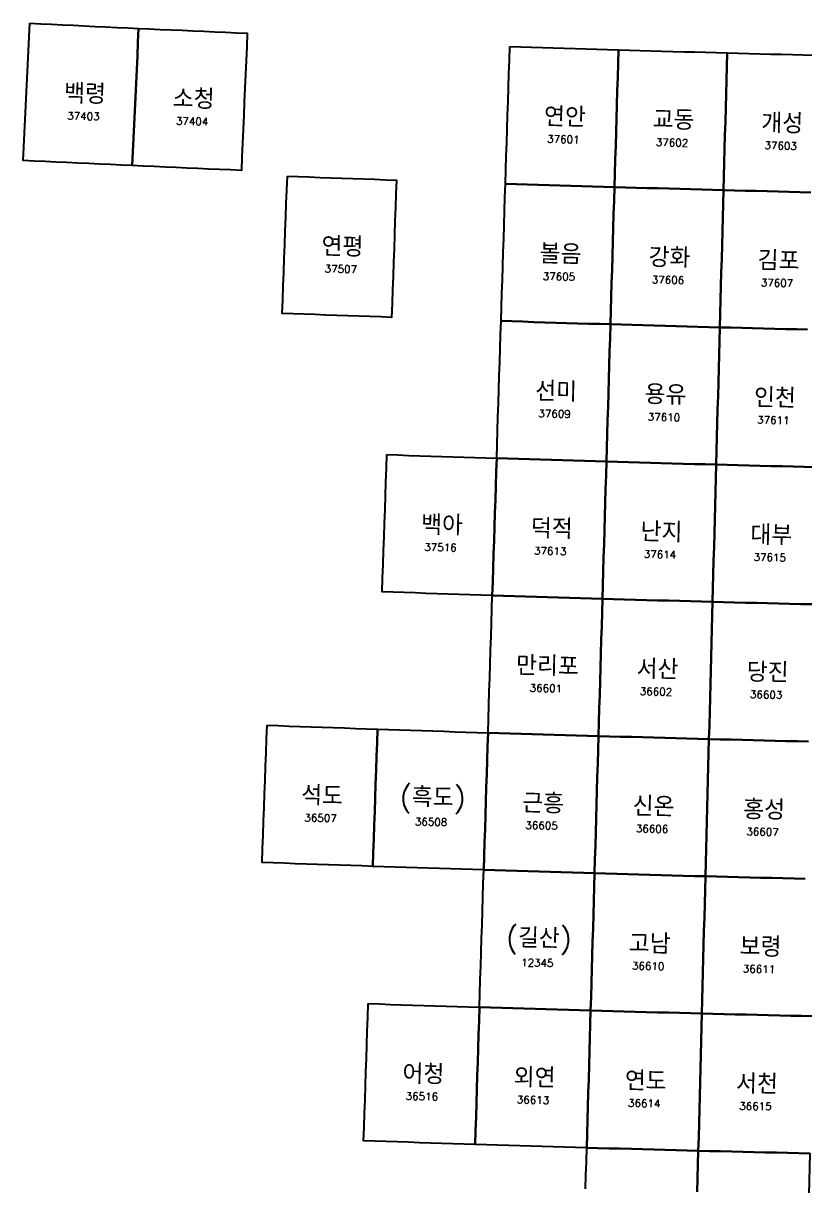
# Model space of a CAD drawing. Header units: millimetres. Extents: x -169652 to 267836, y 63819 to 683520.
# Drawn here: x -161884 to -3921, y 373854 to 608943 of the extents above; entities that cross this region are included whole.
import ezdxf
from ezdxf.enums import TextEntityAlignment as Align

# ---------------------------------------------------------------- set-up
doc = ezdxf.new("R2010")
doc.units = ezdxf.units.MM
for name, color, linetype in [('G50', 7, 'CONTINUOUS'), ('N50000', 7, 'CONTINUOUS'), ('T50000', 250, 'CONTINUOUS')]:
    doc.layers.add(name, color=color, linetype=linetype)
doc.styles.add('GHS', font='romans.shx', dxfattribs={"bigfont": 'GHS.SHX'})

msp = doc.modelspace()

# ---------------------------------------------------------------- linework, layer by layer
at = {"layer": 'G50', "linetype": 'Continuous'}
for points in [[(-160542.35, 608942.52), (-158345.23, 608836.37), (-156148.12, 608730.82), (-153951.03, 608625.87), (-151753.96, 608521.49), (-149556.92, 608417.74), (-147359.89, 608314.55), (-145162.88, 608211.97), (-142965.88, 608109.98), (-140768.9, 608008.59), (-138571.93, 607907.79), (-138698.9, 605131.45), (-138825.81, 602355.1), (-138952.65, 599578.74), (-139079.4, 596802.41), (-139206.08, 594026.1), (-139332.7, 591249.75), (-139459.24, 588473.43), (-139585.71, 585697.14), (-139712.11, 582920.84), (-139838.45, 580144.53), (-142042.9, 580245.11), (-144247.36, 580346.26), (-146451.85, 580448.01), (-148656.36, 580550.39), (-150860.88, 580653.34), (-153065.41, 580756.88), (-155269.97, 580861.02), (-157474.56, 580965.73), (-159679.14, 581071.07), (-161883.77, 581176.98), (-161749.96, 583953.5), (-161616.09, 586730.04), (-161482.14, 589506.58), (-161348.1, 592283.14), (-161214, 595059.7), (-161079.82, 597836.24), (-160945.57, 600612.81), (-160811.23, 603389.38), (-160676.82, 606165.93)], [(-138571.93, 607907.79), (-136374.99, 607807.57), (-134178.07, 607707.97), (-131981.16, 607608.94), (-129784.27, 607510.54), (-127587.39, 607412.7), (-125390.53, 607315.47), (-123193.69, 607218.83), (-120996.86, 607122.79), (-118800.05, 607027.31), (-116603.26, 606932.47), (-116722.73, 604156.33), (-116842.13, 601380.18), (-116961.46, 598604.06), (-117080.73, 595827.94), (-117199.93, 593051.84), (-117319.06, 590275.73), (-117438.13, 587499.62), (-117557.13, 584723.54), (-117676.06, 581947.45), (-117794.92, 579171.35), (-119999.19, 579266.02), (-122203.48, 579361.25), (-124407.8, 579457.09), (-126612.13, 579553.52), (-128816.48, 579650.54), (-131020.83, 579748.14), (-133225.21, 579846.33), (-135429.6, 579945.15), (-137634.02, 580044.54), (-139838.45, 580144.53), (-139712.11, 582920.84), (-139585.71, 585697.14), (-139459.24, 588473.43), (-139332.7, 591249.75), (-139206.08, 594026.1), (-139079.4, 596802.41), (-138952.65, 599578.74), (-138825.81, 602355.1), (-138698.9, 605131.45)], [(-63526.79, 604249.72), (-61330.25, 604179.13), (-59133.72, 604109.15), (-56937.2, 604039.76), (-54740.7, 603970.96), (-52544.2, 603902.75), (-50347.73, 603835.13), (-48151.26, 603768.11), (-45954.8, 603701.68), (-43758.35, 603635.83), (-41561.92, 603570.58), (-41643.98, 600794.9), (-41726, 598019.21), (-41807.96, 595243.54), (-41889.88, 592467.88), (-41971.76, 589692.24), (-42053.6, 586916.59), (-42135.38, 584140.97), (-42217.12, 581365.33), (-42298.81, 578589.72), (-42380.45, 575814.11), (-44584.35, 575879.22), (-46788.25, 575944.91), (-48992.17, 576011.2), (-51196.09, 576078.08), (-53400.03, 576145.55), (-55603.98, 576213.61), (-57807.95, 576282.25), (-60011.93, 576351.49), (-62215.91, 576421.33), (-64419.92, 576491.74), (-64330.82, 579267.5), (-64241.7, 582043.27), (-64152.5, 584819.04), (-64063.27, 587594.83), (-63973.98, 590370.62), (-63884.64, 593146.42), (-63795.25, 595922.23), (-63705.81, 598698.05), (-63616.32, 601473.88)], [(-41561.92, 603570.58), (-39365.5, 603505.93), (-37169.09, 603441.86), (-34972.69, 603378.38), (-32776.29, 603315.5), (-30579.91, 603253.21), (-28383.54, 603191.51), (-26187.18, 603130.4), (-23990.83, 603069.88), (-21794.5, 603009.96), (-19598.18, 602950.63), (-19672.76, 600175.07), (-19747.31, 597399.53), (-19821.81, 594624), (-19896.28, 591848.47), (-19970.69, 589072.96), (-20045.07, 586297.45), (-20119.41, 583521.96), (-20193.7, 580746.48), (-20267.95, 577971), (-20342.16, 575195.53), (-22545.94, 575254.74), (-24749.74, 575314.52), (-26953.54, 575374.91), (-29157.34, 575435.88), (-31361.17, 575497.45), (-33565.01, 575559.6), (-35768.85, 575622.35), (-37972.7, 575685.67), (-40176.57, 575749.6), (-42380.45, 575814.11), (-42298.81, 578589.72), (-42217.12, 581365.33), (-42135.38, 584140.97), (-42053.6, 586916.59), (-41971.76, 589692.24), (-41889.88, 592467.88), (-41807.96, 595243.54), (-41726, 598019.21), (-41643.98, 600794.9)], [(-108502.73, 578024.28), (-106298.46, 577942.03), (-104094.2, 577860.38), (-101889.96, 577779.32), (-99685.72, 577698.84), (-97481.5, 577618.97), (-95277.3, 577539.68), (-93073.13, 577460.98), (-90868.96, 577382.88), (-88664.79, 577305.37), (-86460.65, 577228.46), (-86557.11, 574452.52), (-86653.53, 571676.63), (-86749.92, 568900.71), (-86846.21, 566124.82), (-86942.46, 563348.96), (-87038.67, 560573.06), (-87134.82, 557797.19), (-87230.9, 555021.34), (-87326.95, 552245.5), (-87422.92, 549469.64), (-89634.53, 549546.4), (-91846.11, 549623.72), (-94057.68, 549701.64), (-96269.31, 549780.15), (-98480.94, 549859.26), (-100692.59, 549938.97), (-102904.25, 550019.24), (-105115.92, 550100.11), (-107327.6, 550181.58), (-109539.3, 550263.64), (-109435.92, 553039.68), (-109332.46, 555815.71), (-109228.96, 558591.74), (-109125.38, 561367.8), (-109021.76, 564143.85), (-108918.08, 566919.94), (-108814.32, 569696.01), (-108710.53, 572472.08), (-108606.66, 575248.18)], [(-64419.92, 576491.74), (-62215.91, 576421.33), (-60011.93, 576351.49), (-57807.95, 576282.25), (-55603.98, 576213.61), (-53400.03, 576145.55), (-51196.09, 576078.08), (-48992.17, 576011.2), (-46788.25, 575944.91), (-44584.35, 575879.22), (-42380.45, 575814.11), (-42462.06, 573038.52), (-42543.61, 570262.94), (-42625.11, 567487.35), (-42706.58, 564711.79), (-42787.99, 561936.23), (-42869.36, 559160.68), (-42950.67, 556385.13), (-43031.95, 553609.6), (-43113.18, 550834.08), (-43194.36, 548058.56), (-45405.67, 548123.51), (-47616.99, 548189.06), (-49828.32, 548255.2), (-52039.67, 548321.92), (-54251.02, 548389.23), (-56462.39, 548457.13), (-58673.77, 548525.62), (-60885.17, 548594.69), (-63096.58, 548664.36), (-65307.99, 548734.63), (-65219.41, 551510.3), (-65130.78, 554285.98), (-65042.1, 557061.67), (-64953.36, 559837.37), (-64864.58, 562613.08), (-64775.76, 565388.8), (-64686.87, 568164.52), (-64597.93, 570940.25), (-64508.95, 573715.99)], [(-42380.45, 575814.11), (-40176.57, 575749.6), (-37972.7, 575685.67), (-35768.85, 575622.35), (-33565.01, 575559.6), (-31361.17, 575497.45), (-29157.34, 575435.88), (-26953.54, 575374.91), (-24749.74, 575314.52), (-22545.94, 575254.74), (-20342.16, 575195.53), (-20416.33, 572420.08), (-20490.45, 569644.63), (-20564.54, 566869.2), (-20638.57, 564093.77), (-20712.58, 561318.35), (-20786.53, 558542.94), (-20860.45, 555767.54), (-20934.32, 552992.14), (-21008.15, 550216.77), (-21081.94, 547441.39), (-23293.13, 547500.46), (-25504.33, 547560.12), (-27715.54, 547620.36), (-29926.77, 547681.2), (-32138.01, 547742.62), (-34349.25, 547804.63), (-36560.52, 547867.22), (-38771.78, 547930.41), (-40983.06, 547994.19), (-43194.36, 548058.56), (-43113.18, 550834.08), (-43031.95, 553609.6), (-42950.67, 556385.13), (-42869.36, 559160.68), (-42787.99, 561936.23), (-42706.58, 564711.79), (-42625.11, 567487.35), (-42543.61, 570262.94), (-42462.06, 573038.52)], [(-65307.99, 548734.63), (-63096.58, 548664.36), (-60885.17, 548594.69), (-58673.77, 548525.62), (-56462.39, 548457.13), (-54251.02, 548389.23), (-52039.67, 548321.92), (-49828.32, 548255.2), (-47616.99, 548189.06), (-45405.67, 548123.51), (-43194.36, 548058.56), (-43275.49, 545283.05), (-43356.59, 542507.56), (-43437.63, 539732.07), (-43518.63, 536956.59), (-43599.58, 534181.12), (-43680.48, 531405.66), (-43761.33, 528630.21), (-43842.15, 525854.77), (-43922.92, 523079.34), (-44003.63, 520303.91), (-46222.3, 520368.71), (-48441, 520434.1), (-50659.7, 520500.07), (-52878.42, 520566.64), (-55097.15, 520633.79), (-57315.9, 520701.53), (-59534.66, 520769.86), (-61753.43, 520838.77), (-63972.22, 520908.28), (-66191.01, 520978.37), (-66102.94, 523753.96), (-66014.82, 526529.56), (-65926.64, 529305.16), (-65838.41, 532080.77), (-65750.13, 534856.39), (-65661.81, 537632.02), (-65573.43, 540407.66), (-65485, 543183.31), (-65396.52, 545958.96)], [(-43194.36, 548058.56), (-40983.06, 547994.19), (-38771.78, 547930.41), (-36560.52, 547867.22), (-34349.25, 547804.63), (-32138.01, 547742.62), (-29926.77, 547681.2), (-27715.54, 547620.36), (-25504.33, 547560.12), (-23293.13, 547500.46), (-21081.94, 547441.39), (-21155.69, 544666.04), (-21229.38, 541890.69), (-21303.05, 539115.35), (-21376.66, 536340.01), (-21450.25, 533564.69), (-21523.78, 530789.37), (-21597.28, 528014.08), (-21670.73, 525238.78), (-21744.13, 522463.5), (-21817.49, 519688.22), (-24036.05, 519747.14), (-26254.63, 519806.66), (-28473.21, 519866.76), (-30691.81, 519927.44), (-32910.42, 519988.72), (-35129.03, 520050.59), (-37347.66, 520113.03), (-39566.31, 520176.07), (-41784.96, 520239.7), (-44003.63, 520303.91), (-43922.92, 523079.34), (-43842.15, 525854.77), (-43761.33, 528630.21), (-43680.48, 531405.66), (-43599.58, 534181.12), (-43518.63, 536956.59), (-43437.63, 539732.07), (-43356.59, 542507.56), (-43275.49, 545283.05)], [(-88379.76, 521711.63), (-86160.83, 521635.66), (-83941.88, 521560.26), (-81722.99, 521485.48), (-79504.08, 521411.27), (-77285.22, 521337.66), (-75066.35, 521264.61), (-72847.49, 521192.16), (-70628.66, 521120.3), (-68409.81, 521049.04), (-66191.01, 520978.37), (-66279.02, 518202.77), (-66367, 515427.24), (-66454.92, 512651.66), (-66542.79, 509876.12), (-66630.6, 507100.57), (-66718.37, 504325.01), (-66806.11, 501549.49), (-66893.78, 498773.97), (-66981.38, 495998.47), (-67068.94, 493222.97), (-69295.08, 493293.46), (-71521.27, 493364.56), (-73747.44, 493436.25), (-75973.64, 493508.5), (-78199.82, 493581.35), (-80426.05, 493654.79), (-82652.27, 493728.83), (-84878.54, 493803.44), (-87104.79, 493878.64), (-89331.07, 493954.41), (-89236.2, 496730.12), (-89141.26, 499505.82), (-89046.25, 502281.51), (-88951.2, 505057.2), (-88856.09, 507832.92), (-88760.94, 510608.64), (-88665.72, 513384.39), (-88570.47, 516160.13), (-88475.12, 518935.86)], [(-66191.01, 520978.37), (-63972.22, 520908.28), (-61753.43, 520838.77), (-59534.66, 520769.86), (-57315.9, 520701.53), (-55097.15, 520633.79), (-52878.42, 520566.64), (-50659.7, 520500.07), (-48441, 520434.1), (-46222.3, 520368.71), (-44003.63, 520303.91), (-44084.3, 517528.49), (-44164.92, 514753.09), (-44245.51, 511977.69), (-44326.04, 509202.3), (-44406.51, 506426.92), (-44486.95, 503651.55), (-44567.34, 500876.19), (-44647.69, 498100.84), (-44727.99, 495325.49), (-44808.23, 492550.16), (-47034.25, 492614.8), (-49260.27, 492680.03), (-51486.31, 492745.85), (-53712.36, 492812.24), (-55938.43, 492879.24), (-58164.5, 492946.8), (-60390.59, 493014.96), (-62616.7, 493083.71), (-64842.82, 493153.04), (-67068.95, 493222.96), (-66981.39, 495998.47), (-66893.76, 498773.97), (-66806.11, 501549.49), (-66718.38, 504325.02), (-66630.62, 507100.56), (-66542.8, 509876.1), (-66454.92, 512651.65), (-66367.01, 515427.22), (-66279.03, 518202.79)], [(-44003.63, 520303.91), (-41784.96, 520239.7), (-39566.31, 520176.07), (-37347.66, 520113.03), (-35129.03, 520050.59), (-32910.42, 519988.72), (-30691.81, 519927.44), (-28473.21, 519866.76), (-26254.63, 519806.66), (-24036.05, 519747.14), (-21817.49, 519688.22), (-21890.82, 516912.95), (-21964.1, 514137.69), (-22037.34, 511362.45), (-22110.53, 508587.21), (-22183.69, 505811.98), (-22256.8, 503036.77), (-22329.87, 500261.56), (-22402.89, 497486.36), (-22475.88, 494711.17), (-22548.82, 491935.99), (-24774.71, 491994.77), (-27000.61, 492054.14), (-29226.52, 492114.09), (-31452.44, 492174.63), (-33678.37, 492235.75), (-35904.32, 492297.46), (-38130.29, 492359.76), (-40356.25, 492422.64), (-42582.24, 492486.11), (-44808.23, 492550.16), (-44727.99, 495325.49), (-44647.69, 498100.84), (-44567.34, 500876.19), (-44486.95, 503651.55), (-44406.51, 506426.92), (-44326.04, 509202.3), (-44245.51, 511977.69), (-44164.92, 514753.09), (-44084.3, 517528.49)], [(-67068.95, 493222.96), (-64842.82, 493153.04), (-62616.7, 493083.71), (-60390.59, 493014.96), (-58164.5, 492946.8), (-55938.43, 492879.24), (-53712.36, 492812.24), (-51486.31, 492745.85), (-49260.27, 492680.03), (-47034.25, 492614.8), (-44808.23, 492550.16), (-44888.45, 489774.84), (-44968.6, 486999.52), (-45048.71, 484224.21), (-45128.77, 481448.91), (-45208.8, 478673.63), (-45288.76, 475898.34), (-45368.69, 473123.08), (-45448.56, 470347.82), (-45528.39, 467572.56), (-45608.18, 464797.32), (-47841.48, 464861.79), (-50074.79, 464926.85), (-52308.12, 464992.51), (-54541.45, 465058.74), (-56774.81, 465125.56), (-59008.17, 465192.95), (-61241.56, 465260.94), (-63474.95, 465329.51), (-65708.37, 465398.67), (-67941.79, 465468.4), (-67854.73, 468243.83), (-67767.63, 471019.25), (-67680.47, 473794.68), (-67593.27, 476570.13), (-67506.01, 479345.58), (-67418.7, 482121.04), (-67331.34, 484896.51), (-67243.93, 487671.98), (-67156.46, 490447.47)], [(-44808.23, 492550.16), (-42582.24, 492486.11), (-40356.25, 492422.64), (-38130.29, 492359.76), (-35904.32, 492297.46), (-33678.37, 492235.75), (-31452.44, 492174.63), (-29226.52, 492114.09), (-27000.61, 492054.14), (-24774.71, 491994.77), (-22548.82, 491935.99), (-22621.72, 489160.82), (-22694.58, 486385.66), (-22767.39, 483610.51), (-22840.16, 480835.37), (-22912.89, 478060.23), (-22985.58, 475285.11), (-23058.22, 472510), (-23130.82, 469734.89), (-23203.38, 466959.79), (-23275.9, 464184.71), (-25509.07, 464243.34), (-27742.26, 464302.55), (-29975.45, 464362.36), (-32208.65, 464422.74), (-34441.88, 464483.71), (-36675.11, 464545.26), (-38908.36, 464607.4), (-41141.61, 464670.12), (-43374.89, 464733.43), (-45608.18, 464797.32), (-45528.39, 467572.56), (-45448.56, 470347.82), (-45368.69, 473123.08), (-45288.76, 475898.34), (-45208.8, 478673.63), (-45128.77, 481448.91), (-45048.71, 484224.21), (-44968.6, 486999.52), (-44888.45, 489774.84)], [(-112613.51, 466986.16), (-110379.78, 466904.72), (-108146.04, 466823.86), (-105912.35, 466743.59), (-103678.65, 466663.88), (-101444.98, 466584.77), (-99211.33, 466506.23), (-96977.69, 466428.32), (-94744.07, 466350.97), (-92510.45, 466274.18), (-90276.87, 466197.99), (-90371.15, 463422.41), (-90465.36, 460646.82), (-90559.51, 457871.26), (-90653.61, 455095.66), (-90747.68, 452320.12), (-90841.69, 449544.55), (-90935.62, 446769), (-91029.52, 443993.46), (-91123.34, 441217.93), (-91217.14, 438442.38), (-93457.96, 438518.35), (-95698.84, 438594.95), (-97939.71, 438672.09), (-100180.61, 438749.82), (-102421.52, 438828.12), (-104662.45, 438907.05), (-106903.4, 438986.5), (-109144.37, 439066.59), (-111385.35, 439147.25), (-113626.35, 439228.49), (-113525.33, 442004.21), (-113424.25, 444779.97), (-113323.12, 447555.71), (-113221.93, 450331.47), (-113120.67, 453107.25), (-113019.37, 455883.01), (-112917.99, 458658.78), (-112816.56, 461434.59), (-112715.06, 464210.36)], [(-67941.79, 465468.4), (-65708.37, 465398.67), (-63474.95, 465329.51), (-61241.56, 465260.94), (-59008.17, 465192.95), (-56774.81, 465125.56), (-54541.45, 465058.74), (-52308.12, 464992.51), (-50074.79, 464926.85), (-47841.48, 464861.79), (-45608.18, 464797.32), (-45687.91, 462022.09), (-45767.6, 459246.86), (-45847.24, 456471.64), (-45926.84, 453696.44), (-46006.39, 450921.24), (-46085.89, 448146.05), (-46165.35, 445370.87), (-46244.75, 442595.69), (-46324.11, 439820.53), (-46403.43, 437045.37), (-48643.98, 437109.69), (-50884.53, 437174.57), (-53125.1, 437240.04), (-55365.69, 437306.11), (-57606.29, 437372.75), (-59846.91, 437439.97), (-62087.54, 437507.78), (-64328.19, 437576.17), (-66568.85, 437645.14), (-68809.52, 437714.7), (-68722.98, 440490.04), (-68636.39, 443265.37), (-68549.74, 446040.72), (-68463.05, 448816.09), (-68376.29, 451591.45), (-68289.5, 454366.82), (-68202.65, 457142.21), (-68115.75, 459917.6), (-68028.8, 462692.99)], [(-45608.18, 464797.32), (-43374.89, 464733.43), (-41141.61, 464670.12), (-38908.36, 464607.4), (-36675.11, 464545.26), (-34441.88, 464483.71), (-32208.65, 464422.74), (-29975.45, 464362.36), (-27742.26, 464302.55), (-25509.07, 464243.34), (-23275.9, 464184.71), (-23348.37, 461409.63), (-23420.81, 458634.57), (-23493.19, 455859.51), (-23565.54, 453084.46), (-23637.85, 450309.43), (-23710.11, 447534.39), (-23782.32, 444759.38), (-23854.5, 441984.37), (-23926.62, 439209.36), (-23998.72, 436434.38), (-26239.13, 436492.86), (-28479.56, 436551.91), (-30719.99, 436611.55), (-32960.44, 436671.78), (-35200.91, 436732.59), (-37441.38, 436793.98), (-39681.88, 436855.95), (-41922.38, 436918.51), (-44162.9, 436981.65), (-46403.43, 437045.37), (-46324.11, 439820.53), (-46244.75, 442595.69), (-46165.35, 445370.87), (-46085.89, 448146.05), (-46006.39, 450921.24), (-45926.84, 453696.44), (-45847.24, 456471.64), (-45767.6, 459246.86), (-45687.91, 462022.09)], [(-68809.52, 437714.7), (-66568.85, 437645.14), (-64328.19, 437576.17), (-62087.54, 437507.78), (-59846.91, 437439.97), (-57606.29, 437372.75), (-55365.69, 437306.11), (-53125.1, 437240.04), (-50884.53, 437174.57), (-48643.98, 437109.69), (-46403.43, 437045.37), (-46482.7, 434270.23), (-46561.91, 431495.09), (-46641.09, 428719.96), (-46720.21, 425944.85), (-46799.29, 423169.74), (-46878.32, 420394.64), (-46957.3, 417619.55), (-47036.25, 414844.47), (-47115.13, 412069.39), (-47193.98, 409294.33), (-49441.73, 409358.46), (-51689.49, 409423.18), (-53937.27, 409488.47), (-56185.05, 409554.35), (-58432.87, 409620.82), (-60680.69, 409687.85), (-62928.52, 409755.48), (-65176.38, 409823.69), (-67424.24, 409892.47), (-69672.13, 409961.84), (-69586.09, 412737.09), (-69500.02, 415512.34), (-69413.88, 418287.61), (-69327.7, 421062.89), (-69241.46, 423838.17), (-69155.18, 426613.46), (-69068.84, 429388.75), (-68982.45, 432164.07), (-68896.01, 434939.38)], [(-46403.43, 437045.37), (-44162.9, 436981.65), (-41922.38, 436918.51), (-39681.88, 436855.95), (-37441.38, 436793.98), (-35200.91, 436732.59), (-32960.44, 436671.78), (-30719.99, 436611.55), (-28479.56, 436551.91), (-26239.13, 436492.86), (-23998.72, 436434.38), (-24070.76, 433659.4), (-24142.77, 430884.42), (-24214.73, 428109.46), (-24286.64, 425334.51), (-24358.53, 422559.56), (-24430.36, 419784.62), (-24502.14, 417009.7), (-24573.89, 414234.79), (-24645.6, 411459.88), (-24717.26, 408684.99), (-26964.87, 408743.3), (-29212.5, 408802.2), (-31460.14, 408861.68), (-33707.78, 408921.75), (-35955.45, 408982.39), (-38203.12, 409043.62), (-40450.82, 409105.42), (-42698.52, 409167.8), (-44946.24, 409230.78), (-47193.98, 409294.33), (-47115.13, 412069.39), (-47036.25, 414844.47), (-46957.3, 417619.55), (-46878.32, 420394.64), (-46799.29, 423169.74), (-46720.21, 425944.85), (-46641.09, 428719.96), (-46561.91, 431495.09), (-46482.7, 434270.23)], [(-92151.81, 410687.56), (-89903.79, 410612.38), (-87655.75, 410537.75), (-85407.73, 410463.73), (-83159.74, 410390.3), (-80911.76, 410317.43), (-78663.81, 410245.13), (-76415.87, 410173.46), (-74167.93, 410102.35), (-71920.01, 410031.8), (-69672.13, 409961.85), (-69758.11, 407186.61), (-69844.02, 404411.36), (-69929.89, 401636.14), (-70015.73, 398860.92), (-70101.49, 396085.73), (-70187.22, 393310.53), (-70272.88, 390535.33), (-70358.5, 387760.16), (-70444.09, 384984.99), (-70529.57, 382209.81), (-72784.66, 382279.59), (-75039.73, 382349.91), (-77294.83, 382420.82), (-79549.91, 382492.33), (-81805.05, 382564.4), (-84060.21, 382637.07), (-86315.37, 382710.31), (-88570.54, 382784.14), (-90825.73, 382858.53), (-93080.94, 382933.52), (-92988.27, 385708.9), (-92895.57, 388484.27), (-92802.79, 391259.64), (-92709.98, 394035.04), (-92617.1, 396810.43), (-92524.15, 399585.85), (-92431.16, 402361.27), (-92338.1, 405136.68), (-92244.98, 407912.13)], [(-69672.13, 409961.84), (-67424.24, 409892.47), (-65176.38, 409823.69), (-62928.52, 409755.48), (-60680.69, 409687.85), (-58432.87, 409620.82), (-56185.05, 409554.35), (-53937.27, 409488.47), (-51689.49, 409423.18), (-49441.73, 409358.46), (-47193.98, 409294.33), (-47272.77, 406519.27), (-47351.53, 403744.23), (-47430.23, 400969.19), (-47508.88, 398194.16), (-47587.49, 395419.14), (-47666.04, 392644.13), (-47744.56, 389869.13), (-47823.02, 387094.14), (-47901.45, 384319.15), (-47979.82, 381544.18), (-50234.72, 381608.13), (-52489.64, 381672.67), (-54744.58, 381737.78), (-56999.54, 381803.47), (-59254.5, 381869.75), (-61509.49, 381936.61), (-63764.49, 382004.04), (-66019.51, 382072.05), (-68274.54, 382140.65), (-70529.59, 382209.83), (-70444.06, 384984.99), (-70358.51, 387760.17), (-70272.88, 390535.34), (-70187.22, 393310.53), (-70101.5, 396085.73), (-70015.72, 398860.93), (-69929.9, 401636.14), (-69844.03, 404411.37), (-69758.1, 407186.6)], [(-47193.98, 409294.33), (-44946.24, 409230.78), (-42698.52, 409167.8), (-40450.82, 409105.42), (-38203.12, 409043.62), (-35955.45, 408982.39), (-33707.78, 408921.75), (-31460.14, 408861.68), (-29212.5, 408802.2), (-26964.87, 408743.3), (-24717.26, 408684.99), (-24788.88, 405910.1), (-24860.45, 403135.22), (-24931.99, 400360.35), (-25003.48, 397585.49), (-25074.93, 394810.65), (-25146.33, 392035.81), (-25217.69, 389260.97), (-25289.01, 386486.15), (-25360.28, 383711.34), (-25431.51, 380936.53), (-27686.28, 380994.7), (-29941.07, 381053.43), (-32195.86, 381112.74), (-34450.67, 381172.63), (-36705.49, 381233.1), (-38960.33, 381294.17), (-41215.18, 381355.8), (-43470.04, 381418.01), (-45724.92, 381480.8), (-47979.82, 381544.18), (-47901.45, 384319.15), (-47823.02, 387094.14), (-47744.56, 389869.13), (-47666.04, 392644.13), (-47587.49, 395419.14), (-47508.88, 398194.16), (-47430.23, 400969.19), (-47351.53, 403744.23), (-47272.77, 406519.27)]]:
    msp.add_lwpolyline(points, close=True, dxfattribs=at)
for points in [[(-2712.29, 574743.16), (-4915.99, 574797.63), (-7119.7, 574852.71), (-9323.41, 574908.37), (-11527.14, 574964.63), (-13730.88, 575021.47), (-15934.63, 575078.9), (-18138.39, 575136.92), (-20342.16, 575195.53), (-20267.95, 577971), (-20193.7, 580746.48), (-20119.41, 583521.96), (-20045.07, 586297.45), (-19970.69, 589072.96), (-19896.28, 591848.47), (-19821.81, 594624), (-19747.31, 597399.53), (-19672.76, 600175.07), (-19598.18, 602950.63), (-17401.86, 602891.88), (-15205.55, 602833.73), (-13009.26, 602776.17), (-10812.96, 602719.2), (-8616.69, 602662.82), (-6420.43, 602607.04), (-4224.17, 602551.84), (-2027.92, 602497.24)], [(-2516.36, 491433.33), (-4742.15, 491486.84), (-6967.94, 491540.93), (-9193.75, 491595.61), (-11419.56, 491650.87), (-13645.39, 491706.73), (-15871.24, 491763.16), (-18097.09, 491820.19), (-20322.95, 491877.79), (-22548.82, 491935.99), (-22475.88, 494711.17), (-22402.89, 497486.36), (-22329.87, 500261.56), (-22256.8, 503036.77), (-22183.69, 505811.98), (-22110.53, 508587.21), (-22037.34, 511362.45), (-21964.1, 514137.69), (-21890.82, 516912.95), (-21817.49, 519688.22), (-19598.95, 519629.88), (-17380.41, 519572.13), (-15161.88, 519514.97), (-12943.37, 519458.39), (-10724.86, 519402.4), (-8506.37, 519347), (-6287.89, 519292.18), (-4069.41, 519237.96), (-1850.95, 519184.32)], [(-3177.89, 463683.33), (-5410.96, 463736.71), (-7644.04, 463790.66), (-9877.13, 463845.2), (-12110.23, 463900.32), (-14343.34, 463956.04), (-16576.46, 464012.32), (-18809.6, 464069.2), (-21042.74, 464126.67), (-23275.9, 464184.71), (-23203.38, 466959.79), (-23130.82, 469734.89), (-23058.22, 472510), (-22985.58, 475285.11), (-22912.89, 478060.23), (-22840.16, 480835.37), (-22767.39, 483610.51), (-22694.58, 486385.66), (-22621.72, 489160.82), (-22548.82, 491935.99), (-20322.95, 491877.79), (-18097.09, 491820.19), (-15871.24, 491763.16), (-13645.39, 491706.73), (-11419.56, 491650.87), (-9193.75, 491595.61), (-6967.94, 491540.93), (-4742.15, 491486.84), (-2516.36, 491433.33)], [(-3835.55, 435934.31), (-6075.86, 435987.55), (-8316.17, 436041.36), (-10556.5, 436095.76), (-12796.84, 436150.74), (-15037.2, 436206.3), (-17277.55, 436262.44), (-19517.93, 436319.17), (-21758.32, 436376.48), (-23998.72, 436434.38), (-23926.62, 439209.36), (-23854.5, 441984.37), (-23782.32, 444759.38), (-23710.11, 447534.39), (-23637.85, 450309.43), (-23565.54, 453084.46), (-23493.19, 455859.51), (-23420.81, 458634.57), (-23348.37, 461409.63), (-23275.9, 464184.71), (-21042.74, 464126.67), (-18809.6, 464069.2), (-16576.46, 464012.32), (-14343.34, 463956.04), (-12110.23, 463900.32), (-9877.13, 463845.2), (-7644.04, 463790.66), (-5410.96, 463736.71), (-3177.89, 463683.33)], [(-2241.83, 408133.78), (-4489.33, 408186.29), (-6736.82, 408239.37), (-8984.34, 408293.04), (-11231.86, 408347.29), (-13479.4, 408402.12), (-15726.94, 408457.53), (-17974.5, 408513.52), (-20222.08, 408570.1), (-22469.66, 408627.25), (-24717.26, 408684.99), (-24645.6, 411459.88), (-24573.89, 414234.79), (-24502.14, 417009.7), (-24430.36, 419784.62), (-24358.53, 422559.56), (-24286.64, 425334.51), (-24214.73, 428109.46), (-24142.77, 430884.42), (-24070.76, 433659.4), (-23998.72, 436434.38), (-21758.32, 436376.48), (-19517.93, 436319.17), (-17277.55, 436262.44), (-15037.2, 436206.3), (-12796.84, 436150.74), (-10556.5, 436095.76), (-8316.17, 436041.36), (-6075.86, 435987.55), (-3835.55, 435934.31)], [(-2884.55, 380386.87), (-5139.19, 380439.23), (-7393.84, 380492.17), (-9648.51, 380545.68), (-11903.18, 380599.79), (-14157.88, 380654.46), (-16412.58, 380709.72), (-18667.3, 380765.55), (-20922.02, 380821.97), (-23176.76, 380878.96), (-25431.51, 380936.53), (-25360.28, 383711.34), (-25289.01, 386486.15), (-25217.69, 389260.97), (-25146.33, 392035.81), (-25074.93, 394810.65), (-25003.48, 397585.49), (-24931.99, 400360.35), (-24860.45, 403135.22), (-24788.88, 405910.1), (-24717.26, 408684.99), (-22469.66, 408627.25), (-20222.08, 408570.1), (-17974.5, 408513.52), (-15726.94, 408457.53), (-13479.4, 408402.12), (-11231.86, 408347.29), (-8984.34, 408293.04), (-6736.82, 408239.37), (-4489.33, 408186.29), (-2241.83, 408133.78)], [(-48214.65, 373219.3), (-48136.41, 375994.25), (-48058.14, 378769.22), (-47979.82, 381544.18), (-45724.92, 381480.8), (-43470.04, 381418.01), (-41215.18, 381355.8), (-38960.33, 381294.17), (-36705.49, 381233.1), (-34450.67, 381172.63), (-32195.86, 381112.74), (-29941.07, 381053.43), (-27686.28, 380994.7), (-25431.51, 380936.53), (-25502.71, 378161.74), (-25573.85, 375386.96), (-25644.95, 372612.18)], [(-25644.95, 372612.18), (-25573.85, 375386.96), (-25502.71, 378161.74), (-25431.51, 380936.53), (-23176.76, 380878.96), (-20922.02, 380821.97), (-18667.3, 380765.55), (-16412.58, 380709.72), (-14157.88, 380654.46), (-11903.18, 380599.79), (-9648.51, 380545.68), (-7393.84, 380492.17), (-5139.19, 380439.23), (-2884.55, 380386.87), (-2948.62, 377612.23), (-3012.63, 374837.6), (-3076.62, 372062.99)]]:
    msp.add_lwpolyline(points, dxfattribs=at)
at = {"layer": 'G50', "color": 5, "linetype": 'Continuous'}
for points in [[(-3392.79, 546990.06), (-5603.9, 547044.42), (-7815.02, 547099.37), (-10026.14, 547154.9), (-12237.28, 547211.03), (-14448.43, 547267.73), (-16659.59, 547325.03), (-18870.76, 547382.92), (-21081.94, 547441.39), (-21008.15, 550216.77), (-20934.32, 552992.14), (-20860.45, 555767.54), (-20786.53, 558542.94), (-20712.58, 561318.35), (-20638.57, 564093.77), (-20564.54, 566869.2), (-20490.45, 569644.63), (-20416.33, 572420.08), (-20342.16, 575195.53), (-18138.39, 575136.92), (-15934.63, 575078.9), (-13730.88, 575021.47), (-11527.14, 574964.63), (-9323.41, 574908.37), (-7119.7, 574852.71), (-4915.99, 574797.63), (-2712.29, 574743.16)], [(-1850.95, 519184.32), (-4069.41, 519237.96), (-6287.89, 519292.18), (-8506.37, 519347), (-10724.86, 519402.4), (-12943.37, 519458.39), (-15161.88, 519514.97), (-17380.41, 519572.13), (-19598.95, 519629.88), (-21817.49, 519688.22), (-21744.13, 522463.5), (-21670.73, 525238.78), (-21597.28, 528014.08), (-21523.78, 530789.37), (-21450.25, 533564.69), (-21376.66, 536340.01), (-21303.05, 539115.35), (-21229.38, 541890.69), (-21155.69, 544666.04), (-21081.94, 547441.39), (-18870.76, 547382.92), (-16659.59, 547325.03), (-14448.43, 547267.73), (-12237.28, 547211.03), (-10026.14, 547154.9), (-7815.02, 547099.37), (-5603.9, 547044.42), (-3392.79, 546990.06)]]:
    msp.add_lwpolyline(points, dxfattribs=at)
at = {"layer": 'G50'}
msp.add_lwpolyline([(-90276.86, 466198), (-88043.27, 466122.4), (-85809.7, 466047.4), (-83576.15, 465972.97), (-81342.66, 465899.14), (-79109.12, 465825.9), (-76875.62, 465753.23), (-74642.15, 465681.15), (-72408.67, 465609.64), (-70175.24, 465538.72), (-67941.79, 465468.4), (-68028.79, 462692.99), (-68115.72, 459917.61), (-68202.65, 457142.21), (-68289.48, 454366.82), (-68376.3, 451591.47), (-68463.03, 448816.08), (-68549.74, 446040.71), (-68636.37, 443265.38), (-68722.97, 440490.05), (-68809.52, 437714.7), (-71050.21, 437784.85), (-73290.92, 437855.58), (-75531.62, 437926.88), (-77772.36, 437998.78), (-80013.1, 438071.26), (-82253.89, 438144.32), (-84494.67, 438217.93), (-86735.47, 438292.19), (-88976.28, 438367), (-91217.12, 438442.38), (-91123.33, 441217.93), (-91029.5, 443993.46), (-90935.61, 446769), (-90841.67, 449544.55), (-90747.67, 452320.12), (-90653.6, 455095.66), (-90559.5, 457871.26), (-90465.36, 460646.82), (-90371.14, 463422.41)], close=True, dxfattribs=at)

# ---------------------------------------------------------------- texts
at = {"layer": 'N50000', "style": 'GHS'}
for s, rotation, p in [('37403', 358.77, (-153013.69, 589470.43)), ('37404', 358.77, (-131043.86, 588437.6)), ('37601', 358.77, (-56000.75, 584786)), ('37602', 358.77, (-34036.53, 584108.74)), ('37603', 358.77, (-12073.44, 583490.67)), ('37507', 358.78, (-100973.06, 558557.57)), ('37605', 358.78, (-56891.5, 557028.84)), ('37606', 358.78, (-34852.68, 556353.1)), ('37607', 358.78, (-12815.05, 555736.4)), ('37609', 358.79, (-57777.19, 529272.53)), ('37610', 358.79, (-35664.21, 528598.36)), ('37611', 358.79, (-13552.45, 527983.1)), ('37516', 358.79, (-80845.91, 502248.42)), ('37613', 358.79, (-58657.81, 501517.09)), ('37614', 358.79, (-36471.09, 500844.54)), ('37615', 358.79, (-14285.62, 500230.76)), ('36601', 358.8, (-59533.35, 473762.49)), ('36602', 358.8, (-37273.29, 473091.62)), ('36603', 358.8, (-15014.55, 472479.38)), ('36507', 358.81, (-105074.2, 447522.61)), ('36508', 358.81, (-82738.19, 446736.4)), ('36605', 358.81, (-60403.78, 446008.75)), ('36606', 358.81, (-38070.83, 445339.61)), ('36607', 358.81, (-15739.23, 444728.94)), ('12345', 358.81, (-61269.08, 418255.88)), ('36610', 358.81, (-38863.66, 417588.5)), ('36611', 358.81, (-16459.64, 416979.46)), ('36516', 358.82, (-84608.29, 391227.59)), ('36613', 358.82, (-62129.27, 390503.85)), ('36614', 358.82, (-39651.79, 389838.3)), ('36615', 358.82, (-17175.76, 389230.92))]:
    msp.add_text(s, height=1528.44, rotation=rotation, dxfattribs=at).set_placement(p)
at = {"layer": 'T50000', "style": 'GHS'}
for s, rotation, p in [('백령', 358.77, (-149401.29, 594851.66)), ('소청', 358.77, (-127431.84, 593818.34)), ('연안', 358.77, (-52390.02, 590165.07)), ('교동', 358.77, (-30426.16, 589487.32)), ('개성', 358.77, (-8463.43, 588868.74)), ('연평', 358.78, (-97362.21, 563938.1)), ('볼음', 358.78, (-53281.4, 562408.37)), ('강화', 358.78, (-31242.94, 561732.13)), ('김포', 358.78, (-9205.67, 561114.93)), ('선미', 358.79, (-54167.72, 534652.52)), ('용유', 358.79, (-32055.11, 533977.85)), ('인천', 358.79, (-9943.71, 533362.08)), ('백아', 358.79, (-77236.7, 507629.39)), ('덕적', 358.79, (-55048.97, 506897.55)), ('난지', 358.79, (-32862.62, 506224.49)), ('대부', 358.79, (-10677.51, 505610.2)), ('만리포', 358.8, (-55925.14, 479143.42)), ('서산', 358.8, (-33665.46, 478472.04)), ('당진', 358.8, (-11407.09, 477859.28)), ('석도', 358.81, (-101465.87, 452905.03)), ('(흑도)', 358.81, (-79130.25, 452118.31)), ('근흥', 358.81, (-56796.21, 451390.15)), ('신온', 358.81, (-34463.64, 450720.49)), ('홍성', 358.81, (-12132.41, 450109.3)), ('(길산)', 358.81, (-57662.16, 423637.74)), ('고남', 358.81, (-35257.12, 422969.84)), ('보령', 358.81, (-12853.47, 422360.28)), ('어청', 358.82, (-81001.62, 396610.45)), ('외연', 358.82, (-58522.99, 395886.19)), ('연도', 358.82, (-36045.89, 395220.1)), ('서천', 358.82, (-13570.24, 394612.2))]:
    msp.add_text(s, height=4000, rotation=rotation, dxfattribs=at).set_placement(p, align=Align.MIDDLE)

doc.saveas('drawing.dxf')
